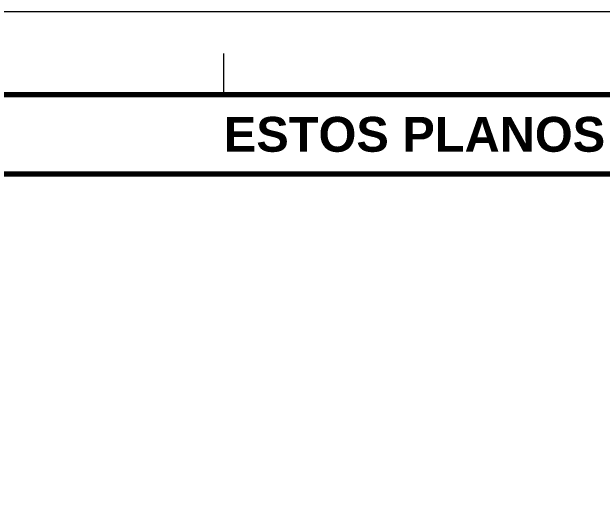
# Model space of a CAD drawing. Header units: millimetres. Extents: x 0 to 841, y 0 to 594.
# Drawn here: x 197.2 to 268.4, y 534.5 to 594 of the extents above; entities that cross this region are included whole.
import ezdxf
from ezdxf.enums import TextEntityAlignment as Align

# ---------------------------------------------------------------- set-up
doc = ezdxf.new("R2010")
doc.units = ezdxf.units.MM
for name, color, linetype, lineweight in [('FINA', 7, 'CONTINUOUS', 18), ('MARCO', 7, 'CONTINUOUS', 70), ('TXT', 7, 'CONTINUOUS', 25)]:
    doc.layers.add(name, color=color, linetype=linetype, lineweight=lineweight)
doc.styles.add('STDB', font='LiberationSans-Bold.ttf')

msp = doc.modelspace()

# ---------------------------------------------------------------- linework, layer by layer
at = {"layer": 'FINA'}
msp.add_line((222.75, 584), (222.75, 589), dxfattribs=at)
msp.add_lwpolyline([(0, 0), (841, 0), (841, 594), (0, 594)], close=True, dxfattribs=at)
at = {"layer": 'MARCO'}
for points in [[(20, 10), (831, 10), (831, 584), (20, 584)], [(20, 574.5), (831, 574.5), (831, 584), (20, 584)]]:
    msp.add_lwpolyline(points, close=True, dxfattribs=at)

# ---------------------------------------------------------------- texts
at = {"layer": 'TXT', "style": 'STDB'}
msp.add_text('ESTOS PLANOS NO SON VÁLIDOS PARA FABRICACIÓN HASTA SU REVISIÓN Y APROBACIÓN POR UN INGENIERO CALCULISTA HABILITADO.', height=4.2, dxfattribs=at).set_placement((425.5, 579.25), align=Align.MIDDLE_CENTER)

doc.saveas('drawing.dxf')
